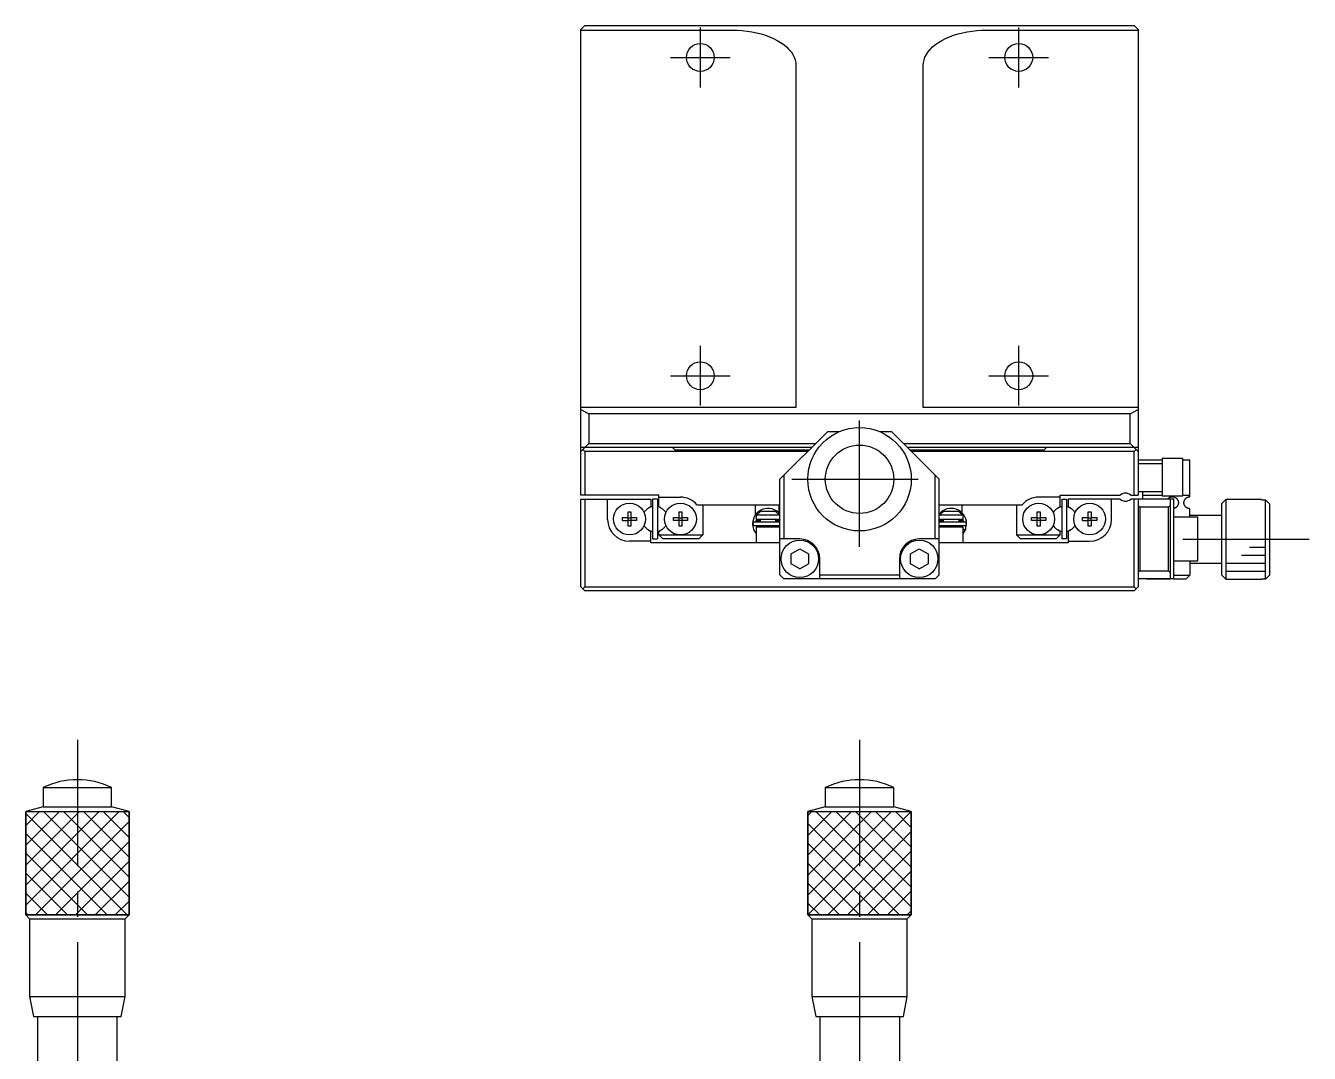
# Model space of a CAD drawing. Extents: x 0 to 457, y -8 to 353.
# Drawn here: x 50.5 to 211.8, y 223.9 to 353 of the extents above; entities that cross this region are included whole.
import ezdxf

# ---------------------------------------------------------------- set-up
doc = ezdxf.new("R2010")
doc.units = 0
doc.header["$LTSCALE"] = 0.5
doc.linetypes.add('CENTER', pattern=[50.8, 31.75, -6.35, 6.35, -6.35])
for name, color, linetype in [('MSM_CENTER', 1, 'CENTER'), ('MSM_CONTINUOUS', 7, 'CONTINUOUS'), ('MSM_NARROW', 5, 'CONTINUOUS')]:
    doc.layers.add(name, color=color, linetype=linetype)

msp = doc.modelspace()

# ---------------------------------------------------------------- linework, layer by layer
at = {"layer": 'MSM_CENTER'}
for p, q in [((135.25, 345.25), (135.25, 352.75)), ((175.25, 345.25), (175.25, 352.75)), ((131.5, 349), (139, 349)), ((171.5, 349), (179, 349)), ((135.25, 305.25), (135.25, 312.75)), ((175.25, 305.25), (175.25, 312.75)), ((131.5, 309), (139, 309)), ((171.5, 309), (179, 309)), ((155.25, 287.500001), (155.25, 304.499999)), ((146.750001, 296), (163.749999, 296)), ((211.75, 288.45), (195.75, 288.45)), ((57, 263.250003), (57, 194.750004)), ((155.25, 263.250003), (155.25, 215.249997))]:
    msp.add_line(p, q, dxfattribs=at)
at = {"layer": 'MSM_CONTINUOUS'}
for p, q in [((120.75, 353), (120.25, 352.5)), ((120.25, 294), (120.25, 352.5)), ((120.25, 352.445691), (139.25, 352.445691)), ((120.75, 353), (189.75, 353)), ((139.25, 352.445691), (139.877673, 352.432021)), ((139.877673, 352.432021), (140.501476, 352.391095)), ((140.501476, 352.391095), (141.117563, 352.323166)), ((141.117563, 352.323166), (141.722136, 352.228652)), ((141.722136, 352.228652), (142.311467, 352.108137)), ((142.311467, 352.108137), (142.881924, 351.962362)), ((142.881924, 351.962362), (143.429989, 351.792228)), ((143.429989, 351.792228), (143.952282, 351.598782)), ((143.952282, 351.598782), (144.445584, 351.383218)), ((166.054416, 351.383218), (166.547718, 351.598782)), ((166.547718, 351.598782), (167.070011, 351.792228)), ((167.070011, 351.792228), (167.618076, 351.962362)), ((167.618076, 351.962362), (168.188533, 352.108137)), ((168.188533, 352.108137), (168.777864, 352.228652)), ((168.777864, 352.228652), (169.382437, 352.323166)), ((169.382437, 352.323166), (169.998524, 352.391095)), ((169.998524, 352.391095), (170.622327, 352.432021)), ((170.622327, 352.432021), (171.25, 352.445691)), ((171.25, 352.445691), (190.25, 352.445691)), ((190.25, 352.5), (189.75, 353)), ((190.25, 352.5), (190.25, 294)), ((144.445584, 351.383218), (144.906854, 351.146864)), ((144.906854, 351.146864), (145.333248, 350.891178)), ((145.333248, 350.891178), (145.722136, 350.617736)), ((145.722136, 350.617736), (146.071121, 350.328224)), ((146.071121, 350.328224), (146.378052, 350.024427)), ((146.378052, 350.024427), (146.641036, 349.708218)), ((163.858964, 349.708218), (164.121948, 350.024427)), ((164.121948, 350.024427), (164.428879, 350.328224)), ((164.428879, 350.328224), (164.777864, 350.617736)), ((164.777864, 350.617736), (165.166752, 350.891178)), ((165.166752, 350.891178), (165.593146, 351.146864)), ((165.593146, 351.146864), (166.054416, 351.383218)), ((146.641036, 349.708218), (146.858452, 349.381546)), ((146.858452, 349.381546), (147.028959, 349.046426)), ((147.028959, 349.046426), (147.151507, 348.704923)), ((147.151507, 348.704923), (147.225339, 348.359143)), ((147.225339, 348.359143), (147.25, 348.011219)), ((163.25, 348.011219), (163.274661, 348.359143)), ((163.274661, 348.359143), (163.348493, 348.704923)), ((163.348493, 348.704923), (163.471041, 349.046426)), ((163.471041, 349.046426), (163.641548, 349.381546)), ((163.641548, 349.381546), (163.858964, 349.708218)), ((147.25, 348.011219), (147.25, 305)), ((163.25, 305), (163.25, 348.011219)), ((147.25, 305), (120.25, 305)), ((120.25, 304.775113), (121.25, 304.220803)), ((190.25, 305), (163.25, 305)), ((189.25, 304.220803), (190.25, 304.775113)), ((121.25, 304.220803), (121.25, 300.5)), ((189.25, 304.220803), (121.25, 304.220803)), ((189.25, 300.5), (189.25, 304.220803)), ((145.25, 296), (151.25, 302)), ((151.25, 302), (152.750003, 302)), ((157.749997, 302), (159.25, 302)), ((165.25, 296), (159.25, 302)), ((120.25, 299.5), (121.25, 300.5)), ((149.25, 300), (120.25, 300)), ((121.25, 300.5), (149.75, 300.5)), ((132.1, 299.65), (131.75, 300)), ((160.75, 300.5), (189.25, 300.5)), ((190.25, 300), (161.25, 300)), ((178.75, 300), (178.4, 299.65)), ((189.25, 300.5), (190.25, 299.5)), ((120.5, 299.75), (120.75, 299.5)), ((120.75, 299.5), (120.75, 294)), ((148.75, 299.5), (120.75, 299.5)), ((148.9, 299.65), (132.1, 299.65)), ((178.4, 299.65), (161.6, 299.65)), ((189.75, 299.5), (161.75, 299.5)), ((189.75, 299.5), (190, 299.75)), ((189.75, 294), (189.75, 299.5)), ((190.25, 298.45), (193.25, 298.45)), ((193.25, 298.6), (193.25, 293.9)), ((195.85, 298.6), (193.25, 298.6)), ((195.85, 293.9), (195.85, 298.6)), ((195.85, 298.45), (196.75, 298.45)), ((196.75, 293.8), (196.75, 298.45)), ((193.25, 297.95), (190.25, 297.95)), ((145.25, 284), (145.25, 296)), ((145.75, 296.5), (145.75, 288.5)), ((164.75, 288.5), (164.75, 296.5)), ((165.25, 284), (165.25, 296)), ((130.05, 294), (120.25, 294)), ((120.25, 282.5), (120.25, 293.5)), ((120.25, 293.5), (129.05, 293.5)), ((120.75, 293.5), (120.75, 282.5)), ((123.6, 290.95), (123.6, 293.5)), ((129.05, 293.5), (129.05, 292.544412)), ((129.25, 293.5), (129.25, 288.5)), ((129.85, 293.5), (129.25, 293.5)), ((129.85, 293.5), (129.85, 288.5)), ((130.05, 292.544412), (130.05, 294)), ((130.05, 293.75), (132.75, 293.75)), ((180.45, 293.75), (177.75, 293.75)), ((180.45, 294), (187.988562, 294)), ((180.45, 292.544412), (180.45, 294)), ((180.65, 293.5), (180.65, 288.5)), ((180.65, 293.5), (181.25, 293.5)), ((181.25, 293.5), (181.25, 288.5)), ((181.45, 293.5), (181.45, 292.544412)), ((187.988562, 293.5), (181.45, 293.5)), ((186.9, 290.95), (186.9, 293.5)), ((189.311438, 294), (190.25, 294)), ((194.75, 293.5), (189.311438, 293.5)), ((189.75, 282.5), (189.75, 293.5)), ((190.25, 294.45), (193.25, 294.45)), ((190.25, 293.5), (190.25, 282.5)), ((190.85, 293.5), (190.85, 294.45)), ((193.25, 293.95), (190.85, 293.95)), ((193.25, 293.9), (195.85, 293.9)), ((193.950044, 293.500058), (193.986094, 293.544501)), ((193.986094, 293.544501), (194.027203, 293.587777)), ((194.027203, 293.587777), (194.071979, 293.627924)), ((194.071979, 293.627924), (194.109014, 293.656703)), ((194.109014, 293.656703), (194.148595, 293.683623)), ((194.148595, 293.683623), (194.191047, 293.708569)), ((194.191047, 293.708569), (194.236696, 293.731426)), ((194.236696, 293.731426), (194.260604, 293.741931)), ((194.25, 293.5), (194.25, 283.45)), ((194.260604, 293.741931), (194.285602, 293.751881)), ((194.285602, 293.751881), (194.311799, 293.7612)), ((194.311799, 293.7612), (194.339303, 293.76981)), ((194.339303, 293.76981), (194.368221, 293.777638)), ((194.368221, 293.777638), (194.38241, 293.781035)), ((194.38241, 293.781035), (194.397013, 293.784229)), ((194.397013, 293.784229), (194.412015, 293.787196)), ((194.412015, 293.787196), (194.427404, 293.789911)), ((194.427404, 293.789911), (194.443166, 293.792351)), ((194.443166, 293.792351), (194.459288, 293.794494)), ((194.459288, 293.794494), (194.472403, 293.795975)), ((194.472403, 293.795975), (194.485743, 293.797242)), ((194.485743, 293.797242), (194.499264, 293.798282)), ((194.499264, 293.798282), (194.509792, 293.798921)), ((194.509792, 293.798921), (194.520409, 293.799415)), ((194.520409, 293.799415), (194.531085, 293.799761)), ((194.531085, 293.799761), (194.541789, 293.799955)), ((194.541789, 293.799955), (194.552242, 293.799996)), ((194.552242, 293.799996), (194.5627, 293.799891)), ((194.5627, 293.799891), (194.573134, 293.799643)), ((194.573134, 293.799643), (194.583513, 293.799251)), ((194.583513, 293.799251), (194.594149, 293.798699)), ((194.594149, 293.798699), (194.604708, 293.798001)), ((194.604708, 293.798001), (194.615167, 293.797163)), ((194.615167, 293.797163), (194.625499, 293.79619)), ((194.625499, 293.79619), (194.638565, 293.794752)), ((194.638565, 293.794752), (194.651416, 293.793111)), ((194.651416, 293.793111), (194.66403, 293.79128)), ((194.66403, 293.79128), (194.676384, 293.789275)), ((194.676384, 293.789275), (194.692897, 293.786261)), ((194.692897, 293.786261), (194.708956, 293.782962)), ((194.708956, 293.782962), (194.724556, 293.779404)), ((194.724556, 293.779404), (194.752702, 293.772107)), ((194.75, 283.45), (194.75, 293.5)), ((194.752702, 293.772107), (194.77952, 293.764064)), ((194.77952, 293.764064), (194.805102, 293.75534)), ((194.805102, 293.75534), (194.829544, 293.746002)), ((194.829544, 293.746002), (194.852937, 293.736114)), ((194.852937, 293.736114), (194.875377, 293.725744)), ((194.875377, 293.725744), (194.925782, 293.699198)), ((194.925782, 293.699198), (194.972476, 293.670031)), ((194.972476, 293.670031), (195.015704, 293.638339)), ((195.015704, 293.638339), (195.055712, 293.604218)), ((195.055712, 293.604218), (195.092745, 293.567765)), ((195.092745, 293.567765), (195.127049, 293.529076)), ((195.127049, 293.529076), (195.162534, 293.482794)), ((195.162534, 293.482794), (195.19452, 293.43354)), ((196.75, 293.95), (195.85, 293.95)), ((196.119769, 293.456605), (196.148227, 293.497639)), ((196.148227, 293.497639), (196.179191, 293.536494)), ((196.179191, 293.536494), (196.213617, 293.574243)), ((196.213617, 293.574243), (196.250753, 293.609749)), ((196.250753, 293.609749), (196.290714, 293.642954)), ((196.290714, 293.642954), (196.33362, 293.673801)), ((196.33362, 293.673801), (196.370262, 293.696778)), ((196.370262, 293.696778), (196.409322, 293.718178)), ((196.409322, 293.718178), (196.45113, 293.737878)), ((196.45113, 293.737878), (196.473377, 293.747137)), ((196.473377, 293.747137), (196.496601, 293.755934)), ((196.496601, 293.755934), (196.520881, 293.764195)), ((196.520881, 293.764195), (196.546292, 293.771845)), ((196.546292, 293.771845), (196.572914, 293.778809)), ((196.572914, 293.778809), (196.600822, 293.785014)), ((196.600822, 293.785014), (196.614617, 293.787678)), ((196.614617, 293.787678), (196.628788, 293.790135)), ((196.628788, 293.790135), (196.643304, 293.792365)), ((196.643304, 293.792365), (196.658135, 293.794347)), ((196.658135, 293.794347), (196.673249, 293.79606)), ((196.673249, 293.79606), (196.688617, 293.797484)), ((196.688617, 293.797484), (196.700687, 293.798375)), ((196.700687, 293.798375), (196.712906, 293.799078)), ((196.712906, 293.799078), (196.725229, 293.799587)), ((196.725229, 293.799587), (196.737609, 293.799896)), ((196.737609, 293.799896), (196.75, 293.8)), ((126.17, 291.886361), (126.53, 291.886361)), ((126.17, 291.18), (126.17, 291.886361)), ((126.53, 291.886361), (126.53, 291.18)), ((129.05, 292.544412), (128.75625, 292.374815)), ((130.34375, 292.374815), (130.05, 292.544412)), ((132.57, 291.886361), (132.93, 291.886361)), ((132.57, 291.18), (132.57, 291.886361)), ((132.93, 291.886361), (132.93, 291.18)), ((134.829062, 292.8), (145.25, 292.8)), ((135.55, 292.8), (135.55, 289)), ((142.15, 292.8), (142.15, 291.482073)), ((142.304317, 291.5), (142.833485, 292)), ((142.833485, 292), (144.666515, 292)), ((144.666515, 292), (145.195683, 291.5)), ((145.15, 291.751317), (145.15, 292.8)), ((165.25, 292.8), (175.670938, 292.8)), ((165.304317, 291.5), (165.833485, 292)), ((165.833485, 292), (167.666515, 292)), ((167.666515, 292), (168.195683, 291.5)), ((168.15, 291.751317), (168.15, 292.8)), ((174.95, 292.8), (174.95, 289)), ((177.57, 291.886361), (177.93, 291.886361)), ((177.57, 291.18), (177.57, 291.886361)), ((177.93, 291.886361), (177.93, 291.18)), ((180.15625, 292.374815), (180.45, 292.544412)), ((181.45, 292.544412), (181.74375, 292.374815)), ((183.97, 291.886361), (184.33, 291.886361)), ((183.97, 291.18), (183.97, 291.886361)), ((184.33, 291.886361), (184.33, 291.18)), ((190.25, 292.7), (190.45, 292.5)), ((190.45, 292.5), (190.45, 284.5)), ((194.05, 292.5), (190.45, 292.5)), ((194.05, 292.5), (194.25, 292.7)), ((194.05, 284.5), (194.05, 292.5)), ((194.774953, 292.334532), (194.75, 292.327158)), ((194.799576, 292.342744), (194.774953, 292.334532)), ((194.823817, 292.35177), (194.799576, 292.342744)), ((194.854777, 292.364724), (194.823817, 292.35177)), ((194.885011, 292.37899), (194.854777, 292.364724)), ((194.914419, 292.394491), (194.885011, 292.37899)), ((194.942902, 292.411151), (194.914419, 292.394491)), ((194.969487, 292.428289), (194.942902, 292.411151)), ((194.995173, 292.446418), (194.969487, 292.428289)), ((195.019895, 292.465455), (194.995173, 292.446418)), ((195.04359, 292.485315), (195.019895, 292.465455)), ((195.066825, 292.506505), (195.04359, 292.485315)), ((195.08897, 292.528461), (195.066825, 292.506505)), ((195.109985, 292.55109), (195.08897, 292.528461)), ((195.129834, 292.574298), (195.109985, 292.55109)), ((195.148035, 292.597395), (195.129834, 292.574298)), ((195.16515, 292.620949), (195.148035, 292.597395)), ((195.18117, 292.644882), (195.16515, 292.620949)), ((195.196085, 292.669114), (195.18117, 292.644882)), ((195.19452, 293.43354), (195.222819, 293.381382)), ((195.213059, 292.699503), (195.196085, 292.669114)), ((195.228405, 292.730222), (195.213059, 292.699503)), ((195.222819, 293.381382), (195.241954, 293.339312)), ((195.242142, 292.761148), (195.228405, 292.730222)), ((195.241954, 293.339312), (195.258687, 293.295497)), ((195.254286, 292.792161), (195.242142, 292.761148)), ((195.26777, 292.832506), (195.254286, 292.792161)), ((195.258687, 293.295497), (195.272841, 293.250011)), ((195.278759, 292.87278), (195.26777, 292.832506)), ((195.272841, 293.250011), (195.284243, 293.20293)), ((195.287343, 292.912793), (195.278759, 292.87278)), ((195.284243, 293.20293), (195.292236, 293.15758)), ((195.294994, 292.96352), (195.287343, 292.912793)), ((195.292236, 293.15758), (195.297515, 293.110773)), ((195.299101, 293.013552), (195.294994, 292.96352)), ((195.297515, 293.110773), (195.299872, 293.0627)), ((195.299872, 293.0627), (195.299101, 293.013552)), ((196.000053, 293.041088), (196.00083, 293.085267)), ((196.001942, 292.996086), (196.000053, 293.041088)), ((196.00083, 293.085267), (196.004121, 293.128512)), ((196.006659, 292.950293), (196.001942, 292.996086)), ((196.004121, 293.128512), (196.009779, 293.170717)), ((196.014366, 292.903911), (196.006659, 292.950293)), ((196.009779, 293.170717), (196.017655, 293.211775)), ((196.021975, 292.869789), (196.014366, 292.903911)), ((196.017655, 293.211775), (196.031823, 293.266159)), ((196.031342, 292.835469), (196.021975, 292.869789)), ((196.042517, 292.801074), (196.031342, 292.835469)), ((196.031823, 293.266159), (196.049643, 293.318333)), ((196.055552, 292.766729), (196.042517, 292.801074)), ((196.049643, 293.318333), (196.070837, 293.368178)), ((196.069536, 292.734644), (196.055552, 292.766729)), ((196.085301, 292.702688), (196.069536, 292.734644)), ((196.070837, 293.368178), (196.093933, 293.413438)), ((196.102847, 292.671013), (196.085301, 292.702688)), ((196.093933, 293.413438), (196.119769, 293.456605)), ((196.122173, 292.639774), (196.102847, 292.671013)), ((196.143279, 292.609124), (196.122173, 292.639774)), ((196.166165, 292.579217), (196.143279, 292.609124)), ((196.188853, 292.552418), (196.166165, 292.579217)), ((196.213139, 292.526346), (196.188853, 292.552418)), ((196.23895, 292.501143), (196.213139, 292.526346)), ((196.266213, 292.476951), (196.23895, 292.501143)), ((196.294855, 292.453915), (196.266213, 292.476951)), ((196.324803, 292.432175), (196.294855, 292.453915)), ((196.347963, 292.416863), (196.324803, 292.432175)), ((196.371837, 292.402323), (196.347963, 292.416863)), ((196.396369, 292.388606), (196.371837, 292.402323)), ((196.421507, 292.375765), (196.396369, 292.388606)), ((196.446531, 292.364141), (196.421507, 292.375765)), ((196.472095, 292.353392), (196.446531, 292.364141)), ((196.498135, 292.343558), (196.472095, 292.353392)), ((196.524591, 292.334674), (196.498135, 292.343558)), ((196.552253, 292.326542), (196.524591, 292.334674)), ((196.58031, 292.319454), (196.552253, 292.326542)), ((196.608683, 292.313437), (196.58031, 292.319454)), ((196.637295, 292.308517), (196.608683, 292.313437)), ((196.665283, 292.304803), (196.637295, 292.308517)), ((196.693447, 292.30214), (196.665283, 292.304803)), ((196.721711, 292.300536), (196.693447, 292.30214)), ((196.75, 292.3), (196.721711, 292.300536)), ((196.75, 291.25), (196.75, 292.3)), ((201.25, 293.45), (200.75, 292.95)), ((200.75, 283.95), (200.75, 292.95)), ((201.25, 293.45), (201.25, 283.45)), ((205.75, 293.45), (201.25, 293.45)), ((205.75, 293.45), (205.75, 293.433974)), ((205.75, 293.433974), (206.25, 293.433974)), ((206.25, 283.466026), (206.25, 293.433974)), ((206.25, 293.433974), (206.75, 292.932187)), ((206.75, 292.932187), (206.75, 283.967813)), ((125.463639, 291.18), (126.17, 291.18)), ((125.463639, 290.82), (125.463639, 291.18)), ((125.463639, 290.82), (126.17, 290.82)), ((126.180372, 291.169628), (126.17, 291.18)), ((126.180372, 290.830372), (126.17, 290.82)), ((126.17, 290.113639), (126.17, 290.82)), ((126.180372, 291.169628), (126.519628, 291.169628)), ((126.180372, 290.830372), (126.180372, 291.169628)), ((126.519628, 290.830372), (126.180372, 290.830372)), ((126.519628, 291.169628), (126.53, 291.18)), ((126.519628, 291.169628), (126.519628, 290.830372)), ((126.519628, 290.830372), (126.53, 290.82)), ((126.53, 291.18), (127.236361, 291.18)), ((126.53, 290.82), (126.53, 290.113639)), ((127.236361, 290.82), (126.53, 290.82)), ((127.236361, 291.18), (127.236361, 290.82)), ((131.863639, 291.18), (132.57, 291.18)), ((131.863639, 290.82), (131.863639, 291.18)), ((132.57, 290.82), (131.863639, 290.82)), ((132.580372, 291.169628), (132.57, 291.18)), ((132.580372, 290.830372), (132.57, 290.82)), ((132.57, 290.113639), (132.57, 290.82)), ((132.580372, 291.169628), (132.919628, 291.169628)), ((132.580372, 290.830372), (132.580372, 291.169628)), ((132.919628, 290.830372), (132.580372, 290.830372)), ((132.919628, 291.169628), (132.93, 291.18)), ((132.919628, 291.169628), (132.919628, 290.830372)), ((132.919628, 290.830372), (132.93, 290.82)), ((132.93, 291.18), (133.636361, 291.18)), ((132.93, 290.82), (132.93, 290.113639)), ((133.636361, 290.82), (132.93, 290.82)), ((133.636361, 291.18), (133.636361, 290.82)), ((145.25, 290.588494), (142.009909, 290.588494)), ((142.216596, 290.588548), (142.327142, 291.000149)), ((145.25, 291.5), (142.25, 291.5)), ((142.25, 291.5), (142.25, 291)), ((142.25, 291), (145.25, 291)), ((142.258123, 290.8), (142.75, 290.8)), ((142.65, 290.8), (142.65, 290.588494)), ((142.75, 291), (142.75, 290.588494)), ((144.75, 290.588494), (144.75, 291)), ((144.75, 290.8), (145.15, 290.8)), ((145.15, 290.8), (145.15, 291)), ((145.192321, 291.00019), (145.250388, 290.838959)), ((165.249482, 290.76587), (165.327142, 291.000149)), ((168.25, 291.5), (165.25, 291.5)), ((165.25, 291), (168.25, 291)), ((168.509909, 290.588494), (165.25, 290.588494)), ((165.258123, 290.8), (165.75, 290.8)), ((165.65, 290.8), (165.65, 290.588494)), ((165.75, 291), (165.75, 290.588494)), ((167.75, 290.588494), (167.75, 291)), ((167.75, 290.8), (168.15, 290.8)), ((168.15, 290.8), (168.15, 291)), ((168.192321, 291.00019), (168.303536, 290.588515)), ((168.25, 291), (168.25, 291.5)), ((168.543009, 289.6189), (168.703626, 290.366346)), ((176.863639, 291.18), (177.57, 291.18)), ((176.863639, 290.82), (176.863639, 291.18)), ((177.57, 290.82), (176.863639, 290.82)), ((177.580372, 291.169628), (177.57, 291.18)), ((177.580372, 290.830372), (177.57, 290.82)), ((177.57, 290.113639), (177.57, 290.82)), ((177.580372, 291.169628), (177.919628, 291.169628)), ((177.580372, 290.830372), (177.580372, 291.169628)), ((177.919628, 290.830372), (177.580372, 290.830372)), ((177.919628, 291.169628), (177.93, 291.18)), ((177.919628, 291.169628), (177.919628, 290.830372)), ((177.919628, 290.830372), (177.93, 290.82)), ((177.93, 291.18), (178.636361, 291.18)), ((177.93, 290.82), (177.93, 290.113639)), ((178.636361, 290.82), (177.93, 290.82)), ((178.636361, 291.18), (178.636361, 290.82)), ((183.263639, 291.18), (183.97, 291.18)), ((183.263639, 290.82), (183.263639, 291.18)), ((183.263639, 290.82), (183.97, 290.82)), ((183.980372, 291.169628), (183.97, 291.18)), ((183.980372, 290.830372), (183.97, 290.82)), ((183.97, 290.113639), (183.97, 290.82)), ((183.980372, 291.169628), (184.319628, 291.169628)), ((183.980372, 290.830372), (183.980372, 291.169628)), ((184.319628, 290.830372), (183.980372, 290.830372)), ((184.319628, 291.169628), (184.33, 291.18)), ((184.319628, 291.169628), (184.319628, 290.830372)), ((184.319628, 290.830372), (184.33, 290.82)), ((184.33, 291.18), (185.036361, 291.18)), ((184.33, 290.82), (184.33, 290.113639)), ((185.036361, 290.82), (184.33, 290.82)), ((185.036361, 291.18), (185.036361, 290.82)), ((197.75, 291.25), (194.75, 291.25)), ((200.75, 291.45), (196.75, 291.45)), ((197.75, 285.75), (197.75, 291.25)), ((126.53, 290.113639), (126.17, 290.113639)), ((128.75625, 289.625185), (129.05, 289.455588)), ((129.05, 288), (129.05, 289.455588)), ((130.05, 289.455588), (130.34375, 289.625185)), ((130.05, 289), (130.05, 289.455588)), ((130.05, 289), (135.55, 289)), ((130.55, 288.5), (130.05, 289)), ((132.93, 290.113639), (132.57, 290.113639)), ((135.55, 289), (135.05, 288.5)), ((141.949978, 289.686351), (141.950405, 289.685039)), ((141.950405, 289.685039), (141.95079, 289.683862)), ((141.95079, 289.683862), (141.951207, 289.682599)), ((141.951207, 289.682599), (141.951903, 289.680506)), ((141.951903, 289.680506), (141.952791, 289.677866)), ((141.952791, 289.677866), (141.953148, 289.676817)), ((141.953148, 289.676817), (141.953804, 289.6749)), ((141.953804, 289.6749), (141.954216, 289.673707)), ((141.954216, 289.673707), (141.955723, 289.669398)), ((141.955723, 289.669398), (141.95623, 289.667969)), ((141.95623, 289.667969), (141.957238, 289.665157)), ((141.957238, 289.665157), (141.971835, 289.628106)), ((141.972066, 289.631761), (141.971567, 289.629372)), ((141.971567, 289.629372), (141.972295, 289.629678)), ((141.971835, 289.628106), (141.971567, 289.629372)), ((142.009909, 290.198494), (145.25, 290.198494)), ((145.25, 290), (142.25, 290)), ((142.25, 290), (142.25, 288)), ((142.324638, 290.000019), (142.325663, 290.00277)), ((142.325663, 290.00277), (142.331354, 290.016743)), ((142.331354, 290.016743), (142.337745, 290.030409)), ((142.337745, 290.030409), (142.344817, 290.043733)), ((142.344817, 290.043733), (142.352551, 290.056682)), ((142.352551, 290.056682), (142.360924, 290.069223)), ((142.360924, 290.069223), (142.369914, 290.081327)), ((142.369914, 290.081327), (142.379497, 290.092964)), ((142.379497, 290.092964), (142.389647, 290.104106)), ((142.389647, 290.104106), (142.400336, 290.114726)), ((142.400336, 290.114726), (142.411538, 290.124801)), ((142.411538, 290.124801), (142.423223, 290.134307)), ((142.423223, 290.134307), (142.43536, 290.143222)), ((142.43536, 290.143222), (142.44792, 290.151527)), ((142.44792, 290.151527), (142.460871, 290.159202)), ((142.460871, 290.159202), (142.474181, 290.166231)), ((142.474181, 290.166231), (142.487816, 290.172599)), ((142.487816, 290.172599), (142.501744, 290.178292)), ((142.501744, 290.178292), (142.51593, 290.183297)), ((142.51593, 290.183297), (142.530341, 290.187604)), ((142.530341, 290.187604), (142.544943, 290.191205)), ((142.544943, 290.191205), (142.559699, 290.194091)), ((142.559699, 290.194091), (142.574577, 290.196256)), ((142.574577, 290.196256), (142.589539, 290.197697)), ((142.589539, 290.197697), (142.604552, 290.19841)), ((142.604552, 290.19841), (142.611589, 290.198494)), ((142.65, 290.198494), (142.65, 290)), ((142.75, 290.198494), (142.75, 290)), ((144.75, 290), (144.75, 290.198494)), ((144.908228, 290.198494), (144.922462, 290.19816)), ((144.922462, 290.19816), (144.937451, 290.197098)), ((144.937451, 290.197098), (144.952369, 290.195311)), ((144.952369, 290.195311), (144.967181, 290.192802)), ((144.967181, 290.192802), (144.981853, 290.189578)), ((144.981853, 290.189578), (144.996349, 290.185646)), ((144.996349, 290.185646), (145.010635, 290.181013)), ((145.010635, 290.181013), (145.024678, 290.175691)), ((145.024678, 290.175691), (145.038444, 290.169691)), ((145.038444, 290.169691), (145.051901, 290.163027)), ((145.051901, 290.163027), (145.065015, 290.155712)), ((145.065015, 290.155712), (145.077755, 290.147764)), ((145.077755, 290.147764), (145.09009, 290.139199)), ((145.09009, 290.139199), (145.101989, 290.130037)), ((145.101989, 290.130037), (145.113423, 290.120299)), ((145.113423, 290.120299), (145.124363, 290.110006)), ((145.124363, 290.110006), (145.134781, 290.099183)), ((145.134781, 290.099183), (145.144649, 290.087853)), ((145.144649, 290.087853), (145.153944, 290.076043)), ((145.153944, 290.076043), (145.162638, 290.063781)), ((145.162638, 290.063781), (145.17071, 290.051097)), ((145.17071, 290.051097), (145.178138, 290.03802)), ((145.178138, 290.03802), (145.1849, 290.024582)), ((145.1849, 290.024582), (145.190978, 290.010817)), ((145.190978, 290.010817), (145.195178, 290.000023)), ((165.25, 290.198494), (168.509909, 290.198494)), ((168.25, 290), (165.25, 290)), ((165.324638, 290.000019), (165.325663, 290.00277)), ((165.325663, 290.00277), (165.331354, 290.016743)), ((165.331354, 290.016743), (165.337745, 290.030409)), ((165.337745, 290.030409), (165.344817, 290.043733)), ((165.344817, 290.043733), (165.352551, 290.056682)), ((165.352551, 290.056682), (165.360924, 290.069223)), ((165.360924, 290.069223), (165.369914, 290.081327)), ((165.369914, 290.081327), (165.379497, 290.092964)), ((165.379497, 290.092964), (165.389647, 290.104106)), ((165.389647, 290.104106), (165.400336, 290.114726)), ((165.400336, 290.114726), (165.411538, 290.124801)), ((165.411538, 290.124801), (165.423223, 290.134307)), ((165.423223, 290.134307), (165.43536, 290.143222)), ((165.43536, 290.143222), (165.44792, 290.151527)), ((165.44792, 290.151527), (165.460871, 290.159202)), ((165.460871, 290.159202), (165.474181, 290.166231)), ((165.474181, 290.166231), (165.487816, 290.172599)), ((165.487816, 290.172599), (165.501744, 290.178292)), ((165.501744, 290.178292), (165.51593, 290.183297)), ((165.51593, 290.183297), (165.530341, 290.187604)), ((165.530341, 290.187604), (165.544943, 290.191205)), ((165.544943, 290.191205), (165.559699, 290.194091)), ((165.559699, 290.194091), (165.574577, 290.196256)), ((165.574577, 290.196256), (165.589539, 290.197697)), ((165.589539, 290.197697), (165.604552, 290.19841)), ((165.604552, 290.19841), (165.611589, 290.198494)), ((165.65, 290.198494), (165.65, 290)), ((165.75, 290.198494), (165.75, 290)), ((167.75, 290), (167.75, 290.198494)), ((167.908228, 290.198494), (167.922462, 290.19816)), ((167.922462, 290.19816), (167.937451, 290.197098)), ((167.937451, 290.197098), (167.952369, 290.195311)), ((167.952369, 290.195311), (167.967181, 290.192802)), ((167.967181, 290.192802), (167.981853, 290.189578)), ((167.981853, 290.189578), (167.996349, 290.185646)), ((167.996349, 290.185646), (168.010635, 290.181013)), ((168.010635, 290.181013), (168.024678, 290.175691)), ((168.024678, 290.175691), (168.038444, 290.169691)), ((168.038444, 290.169691), (168.051901, 290.163027)), ((168.051901, 290.163027), (168.065015, 290.155712)), ((168.065015, 290.155712), (168.077755, 290.147764)), ((168.077755, 290.147764), (168.09009, 290.139199)), ((168.09009, 290.139199), (168.101989, 290.130037)), ((168.101989, 290.130037), (168.113423, 290.120299)), ((168.113423, 290.120299), (168.124363, 290.110006)), ((168.124363, 290.110006), (168.134781, 290.099183)), ((168.134781, 290.099183), (168.144649, 290.087853)), ((168.144649, 290.087853), (168.153944, 290.076043)), ((168.153944, 290.076043), (168.162638, 290.063781)), ((168.162638, 290.063781), (168.17071, 290.051097)), ((168.17071, 290.051097), (168.178138, 290.03802)), ((168.178138, 290.03802), (168.1849, 290.024582)), ((168.1849, 290.024582), (168.190978, 290.010817)), ((168.190978, 290.010817), (168.195178, 290.000023)), ((168.543246, 289.619421), (168.24999, 289.7237)), ((168.25, 288), (168.25, 290)), ((168.261398, 289.728089), (168.25, 289.734268)), ((168.250223, 289.145563), (168.547171, 289.628526)), ((168.273513, 289.721755), (168.261398, 289.728089)), ((168.286263, 289.715308), (168.273513, 289.721755)), ((168.299565, 289.70879), (168.286263, 289.715308)), ((168.313328, 289.702246), (168.299565, 289.70879)), ((168.327461, 289.695719), (168.313328, 289.702246)), ((168.34187, 289.689253), (168.327461, 289.695719)), ((168.356458, 289.682891), (168.34187, 289.689253)), ((168.371128, 289.676675), (168.356458, 289.682891)), ((168.385781, 289.670647), (168.371128, 289.676675)), ((168.400321, 289.664848), (168.385781, 289.670647)), ((168.414649, 289.659315), (168.400321, 289.664848)), ((168.42867, 289.654087), (168.414649, 289.659315)), ((168.442291, 289.649197), (168.42867, 289.654087)), ((168.45542, 289.644679), (168.442291, 289.649197)), ((168.46797, 289.640562), (168.45542, 289.644679)), ((168.479857, 289.636875), (168.46797, 289.640562)), ((168.491001, 289.633641), (168.479857, 289.636875)), ((168.501328, 289.630883), (168.491001, 289.633641)), ((168.510769, 289.628619), (168.501328, 289.630883)), ((168.519261, 289.626864), (168.510769, 289.628619)), ((168.526747, 289.62563), (168.519261, 289.626864)), ((168.533177, 289.624924), (168.526747, 289.62563)), ((168.538509, 289.624753), (168.533177, 289.624924)), ((168.537204, 290.191862), (168.533279, 290.20001)), ((168.534342, 289.59923), (168.543009, 289.6189)), ((168.551115, 290.160489), (168.537204, 290.191862)), ((168.542706, 289.625116), (168.538509, 289.624753)), ((168.545741, 289.626011), (168.542706, 289.625116)), ((168.547593, 289.627433), (168.545741, 289.626011)), ((168.54825, 289.629372), (168.547593, 289.627433)), ((168.547982, 289.628106), (168.560057, 289.658283)), ((168.563441, 290.128473), (168.551115, 290.160489)), ((168.560057, 289.658283), (168.571239, 289.690714)), ((168.57415, 290.095893), (168.563441, 290.128473)), ((168.571239, 289.690714), (168.580784, 289.723654)), ((168.583217, 290.062829), (168.57415, 290.095893)), ((168.580784, 289.723654), (168.58867, 289.75702)), ((168.590621, 290.02936), (168.583217, 290.062829)), ((168.58867, 289.75702), (168.594877, 289.79073)), ((168.596344, 289.99557), (168.590621, 290.02936)), ((168.594877, 289.79073), (168.599392, 289.824702)), ((168.600371, 289.961541), (168.596344, 289.99557)), ((168.599392, 289.824702), (168.602203, 289.858853)), ((168.602693, 289.927357), (168.600371, 289.961541)), ((168.602203, 289.858853), (168.603304, 289.893099)), ((168.603304, 289.893099), (168.602693, 289.927357)), ((174.95, 289), (180.45, 289)), ((175.45, 288.5), (174.95, 289)), ((177.93, 290.113639), (177.57, 290.113639)), ((180.45, 289), (179.95, 288.5)), ((180.45, 289.455588), (180.15625, 289.625185)), ((180.45, 289), (180.45, 289.455588)), ((181.74375, 289.625185), (181.45, 289.455588)), ((181.45, 289.455588), (181.45, 288)), ((184.33, 290.113639), (183.97, 290.113639)), ((129.05, 288.2), (126.35, 288.2)), ((145.25, 288), (129.05, 288)), ((129.25, 288.5), (129.85, 288.5)), ((135.05, 288.5), (130.55, 288.5)), ((147.75, 288.5), (145.25, 288.5)), ((146.65, 286.635085), (147.75, 287.270171)), ((147.75, 287.270171), (148.85, 286.635085)), ((161.65, 286.635085), (162.75, 287.270171)), ((165.25, 288.5), (162.75, 288.5)), ((162.75, 287.270171), (163.85, 286.635085)), ((181.45, 288), (165.25, 288)), ((179.95, 288.5), (175.45, 288.5)), ((181.25, 288.5), (180.65, 288.5)), ((181.45, 288.2), (184.15, 288.2)), ((146.65, 285.364915), (146.65, 286.635085)), ((148.85, 286.635085), (148.85, 285.364915)), ((150.25, 283.5), (150.25, 286)), ((160.25, 286), (160.25, 283.5)), ((161.65, 285.364915), (161.65, 286.635085)), ((163.85, 286.635085), (163.85, 285.364915)), ((194.75, 285.75), (197.75, 285.75)), ((196.75, 285.75), (196.75, 283.95)), ((196.75, 285.45), (200.75, 285.45)), ((145.25, 284), (145.75, 283.5)), ((147.75, 284.729829), (146.65, 285.364915)), ((147.75, 284.729829), (148.85, 285.364915)), ((150.25, 284), (160.25, 284)), ((162.75, 284.729829), (161.65, 285.364915)), ((162.75, 284.729829), (163.85, 285.364915)), ((164.75, 283.5), (165.25, 284)), ((190.45, 284.5), (190.25, 284.3)), ((190.45, 284.5), (194.05, 284.5)), ((194.25, 284.3), (194.05, 284.5)), ((194.75, 283.95), (196.75, 283.95)), ((196.25, 283.45), (196.75, 283.95)), ((200.75, 283.95), (201.25, 283.45)), ((206.75, 283.967813), (206.25, 283.466026)), ((120.75, 282), (120.25, 282.5)), ((120.75, 282.5), (120.5, 282.25)), ((120.75, 282.5), (189.75, 282.5)), ((164.75, 283.5), (145.75, 283.5)), ((190, 282.25), (189.75, 282.5)), ((189.75, 282), (190.25, 282.5)), ((194.75, 283.5), (190.25, 283.5)), ((191.3, 283.5), (191.35, 283.45)), ((194.25, 283.45), (191.35, 283.45)), ((196.25, 283.45), (194.75, 283.45)), ((201.25, 283.45), (205.75, 283.45)), ((206.25, 283.466026), (205.75, 283.466026)), ((205.75, 283.466026), (205.75, 283.45)), ((189.75, 282), (120.75, 282)), ((52.7, 257.250002), (61.3, 257.250002)), ((52.7, 257.250002), (52.7, 254.839491)), ((61.3, 254.839491), (61.3, 257.250002)), ((150.95, 257.250002), (159.55, 257.250002)), ((150.95, 257.250002), (150.95, 254.839491)), ((159.55, 254.839491), (159.55, 257.250002)), ((52.7, 254.839491), (50.500001, 254.250003)), ((52.7, 254.839491), (61.3, 254.839491)), ((63.499999, 254.250003), (61.3, 254.839491)), ((150.95, 254.839491), (148.750001, 254.250003)), ((150.95, 254.839491), (159.55, 254.839491)), ((161.749999, 254.250003), (159.55, 254.839491)), ((50.500001, 254.250003), (63.499999, 254.250003)), ((50.500001, 241.250002), (50.500001, 254.250003)), ((63.499999, 254.250003), (63.499999, 241.250002)), ((148.750001, 254.250003), (161.749999, 254.250003)), ((148.750001, 241.250002), (148.750001, 254.250003)), ((161.749999, 254.250003), (161.749999, 241.250002)), ((50.500001, 241.250002), (51.000004, 240.75)), ((63.499999, 241.250002), (50.500001, 241.250002)), ((51.000004, 240.75), (62.999996, 240.75)), ((51.000004, 240.75), (51.000004, 230.999995)), ((62.999996, 240.75), (63.499999, 241.250002)), ((62.999996, 230.999995), (62.999996, 240.75)), ((148.750001, 241.250002), (149.250004, 240.75)), ((161.749999, 241.250002), (148.750001, 241.250002)), ((149.250004, 240.75), (161.249996, 240.75)), ((149.250004, 240.75), (149.250004, 230.999995)), ((161.249996, 240.75), (161.749999, 241.250002)), ((161.249996, 230.999995), (161.249996, 240.75)), ((51.000004, 230.999995), (62.999996, 230.999995)), ((51.000004, 230.999995), (51.500003, 228.499996)), ((62.499997, 228.499996), (62.999996, 230.999995)), ((149.250004, 230.999995), (161.249996, 230.999995)), ((149.250004, 230.999995), (149.750003, 228.499996)), ((160.749997, 228.499996), (161.249996, 230.999995)), ((51.500003, 228.499996), (62.499997, 228.499996)), ((52, 228.499996), (52, 220.249996)), ((62, 220.249996), (62, 228.499996)), ((149.750003, 228.499996), (160.749997, 228.499996)), ((150.25, 228.499996), (150.25, 217.249997)), ((160.25, 228.499996), (160.25, 217.249997))]:
    msp.add_line(p, q, dxfattribs=at)
for centre, radius in [((135.25, 349), 1.75), ((175.25, 349), 1.75), ((135.25, 309), 1.75), ((175.25, 309), 1.75), ((155.25, 296), 6.499999), ((155.25, 296), 4.3), ((126.35, 291), 2), ((132.75, 291), 2), ((177.75, 291), 2), ((184.15, 291), 2), ((147.75, 286), 2.35), ((162.75, 286), 2.35)]:
    msp.add_circle(centre, radius, dxfattribs=at)
for centre, radius, start, end in [((132.75, 291), 2.75, 40.885193, 90), ((177.75, 291), 2.75, 90, 139.114807), ((188.65, 293.25), 1, 48.590378, 131.409622), ((188.65, 294.25), 1, 228.590378, 311.409622), ((129.66481, 290.885), 1.75, 134.909513, 148.113496), ((129.550001, 291), 1.5875, 134.905133, 149.566818), ((129.55, 291), 1.5875, 120, 134.905108), ((129.550001, 291), 1.5875, 100.89309, 120.000031), ((129.550001, 291), 1.5875, 60, 79.106984), ((129.55, 291), 1.5875, 45, 60), ((129.43519, 290.885), 1.75, 31.886504, 45.004406), ((129.550001, 291), 1.5875, 30.433263, 45.000026), ((143.76007, 290.393213), 1.944045, 39.953128, 179.258152), ((166.760143, 290.393692), 1.943731, 0.652341, 140.996956), ((181.06481, 290.885), 1.75, 134.995594, 148.113496), ((180.949999, 291), 1.5875, 134.999974, 149.566737), ((180.95, 291), 1.5875, 120, 135), ((180.949999, 291), 1.5875, 100.893016, 120), ((180.949999, 291), 1.5875, 59.999969, 79.10691), ((180.95, 291), 1.5875, 45, 60), ((180.83519, 290.885), 1.75, 31.886504, 45.004406), ((180.949999, 291), 1.5875, 30.433182, 44.999974), ((126.35, 290.95), 2.75, 180, 270), ((142.009909, 290.393494), 0.195, 90, 270), ((143.765235, 290.395253), 1.949289, 180.760743, 218.971778), ((168.509909, 290.393494), 0.195, 270, 90), ((184.15, 290.95), 2.75, 270, 0), ((129.66481, 291.115), 1.75, 211.886504, 225.004406), ((129.550001, 291), 1.5875, 210.433182, 224.999974), ((129.55, 291), 1.5875, 225, 240), ((129.550001, 291), 1.5875, 240, 259.10691), ((129.550001, 291), 1.5875, 280.893016, 300), ((129.55, 291), 1.5875, 300, 315), ((129.43519, 291.115), 1.75, 314.995594, 328.113496), ((129.550001, 291), 1.5875, 314.999974, 329.566737), ((181.06481, 291.115), 1.75, 211.886504, 225.004406), ((180.949999, 291), 1.5875, 210.433263, 225.000026), ((180.95, 291), 1.5875, 225, 240), ((180.949999, 291), 1.5875, 240.000031, 259.106984), ((180.949999, 291), 1.5875, 280.89309, 300.000031), ((180.95, 291), 1.5875, 300, 315), ((180.949999, 291), 1.5875, 315.000026, 329.566818), ((180.83519, 291.115), 1.75, 314.995594, 328.113496), ((147.75, 286), 2.5, 0, 90), ((162.75, 286), 2.5, 90, 180), ((57, 248.505002), 9.745001, 63.816209, 116.183791), ((155.250002, 248.505002), 9.745001, 63.816215, 116.183798)]:
    msp.add_arc(centre, radius, start, end, dxfattribs=at)
at = {"layer": 'MSM_NARROW'}
for p, q in [((204.25, 287.45), (206.25, 287.45)), ((201.25, 285.45), (206.25, 285.45)), ((203.25, 286.45), (206.25, 286.45)), ((201.25, 284.45), (206.25, 284.45)), ((50.500001, 254.250003), (63.499999, 254.250003)), ((50.500001, 254.250003), (50.500001, 241.250002)), ((50.500001, 252.500001), (52.250003, 254.250003)), ((50.500001, 250.000001), (54.750003, 254.250003)), ((50.500001, 247.500001), (57.250003, 254.250003)), ((50.500001, 245.000001), (59.750003, 254.250003)), ((50.500001, 242.500001), (62.250003, 254.250003)), ((50.500001, 253.999999), (63.249998, 241.250002)), ((52.749997, 254.250003), (63.499999, 243.500001)), ((55.249997, 254.250003), (63.499999, 246.000001)), ((57.749997, 254.250003), (63.499999, 248.500001)), ((60.249997, 254.250003), (63.499999, 251.000001)), ((62.749997, 254.250003), (63.499999, 253.500001)), ((63.499999, 241.250002), (63.499999, 254.250003)), ((148.750001, 254.250003), (161.749999, 254.250003)), ((148.750001, 254.250003), (148.750001, 241.250002)), ((148.750001, 253.750001), (149.250003, 254.250003)), ((148.750001, 251.250001), (151.750003, 254.250003)), ((148.750001, 248.750001), (154.250003, 254.250003)), ((148.750001, 246.250001), (156.750003, 254.250003)), ((148.750001, 243.750001), (159.250003, 254.250003)), ((148.750002, 241.250002), (161.749999, 254.249999)), ((149.749997, 254.250003), (161.749999, 242.250001)), ((152.249997, 254.250003), (161.749999, 244.750001)), ((154.749997, 254.250003), (161.749999, 247.250001)), ((157.249997, 254.250003), (161.749999, 249.750001)), ((159.749997, 254.250003), (161.749999, 252.250001)), ((161.749999, 241.250002), (161.749999, 254.250003)), ((51.750002, 241.250002), (63.499999, 252.999999)), ((148.750001, 252.749999), (160.249998, 241.250002)), ((151.250002, 241.250002), (161.749999, 251.749999)), ((50.500001, 251.499999), (60.749998, 241.250002)), ((54.250002, 241.250002), (63.499999, 250.499999)), ((148.750001, 250.249999), (157.749998, 241.250002)), ((50.500001, 248.999999), (58.249998, 241.250002)), ((153.750002, 241.250002), (161.749999, 249.249999)), ((56.750002, 241.250002), (63.499999, 247.999999)), ((148.750001, 247.749999), (155.249998, 241.250002)), ((156.250002, 241.250002), (161.749999, 246.749999)), ((50.500001, 246.499999), (55.749998, 241.250002)), ((59.250002, 241.250002), (63.499999, 245.499999)), ((148.750001, 245.249999), (152.749998, 241.250002)), ((50.500001, 243.999999), (53.249998, 241.250002)), ((158.750002, 241.250002), (161.749999, 244.249999)), ((61.750002, 241.250002), (63.499999, 242.999999)), ((148.750001, 242.749999), (150.249998, 241.250002)), ((50.500001, 241.499999), (50.749998, 241.250002)), ((50.500001, 241.250002), (63.499999, 241.250002)), ((148.750001, 241.250002), (161.749999, 241.250002)), ((161.250002, 241.250002), (161.749999, 241.749999))]:
    msp.add_line(p, q, dxfattribs=at)

doc.saveas('drawing.dxf')
